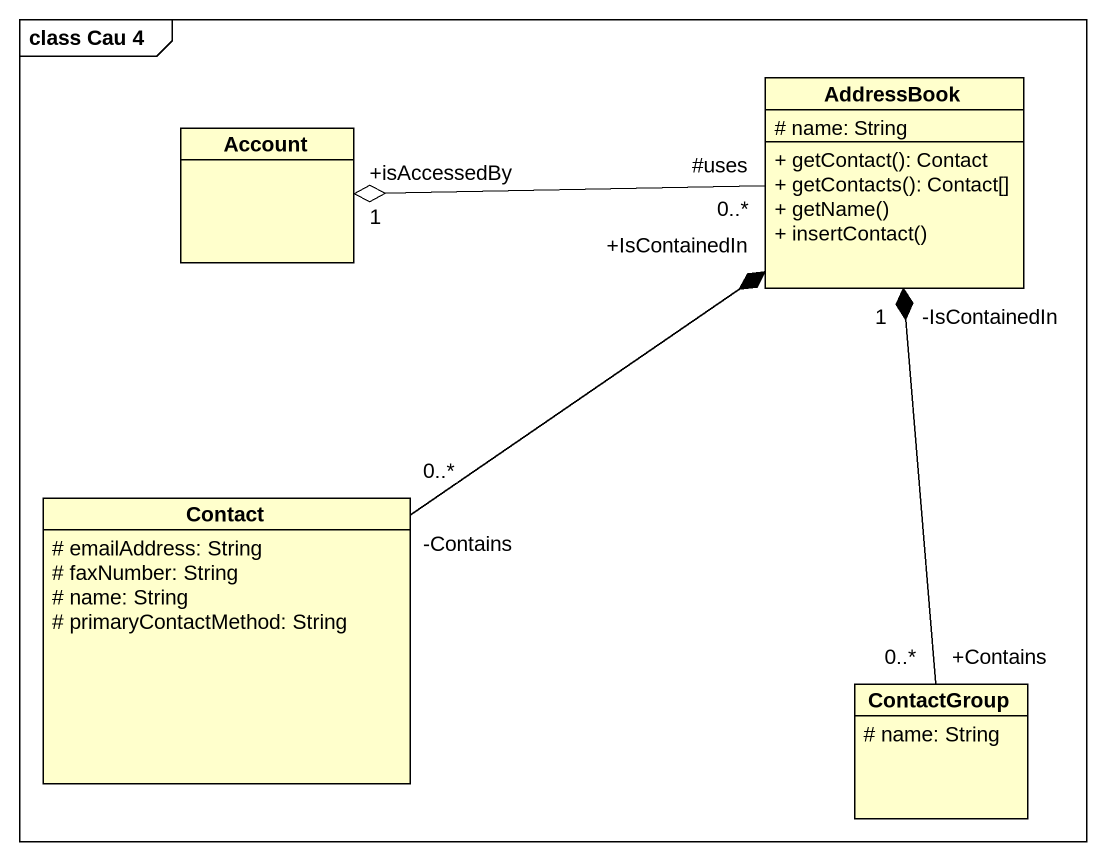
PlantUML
@startuml
mainframe class Cau 4
hide circle
hide empty members
skinparam classAttributeIconSize 0
class AddressBook {
  # name: String
  + getContact(): Contact
  + getContacts(): Contact[]
  + getName()
  + insertContact()
}
class Account
class Contact {
  # emailAddress: String
  # faxNumber: String
  # name: String
  # primaryContactMethod: String
}
class ContactGroup {
  # name: String
}
AddressBook "#uses\n0..*" -left-o "+isAccessedBy\n1" Account
Contact "-Contains\n0..*" -up-* "+IsContainedIn" AddressBook
ContactGroup "+Contains\n0..*" -up-* "-IsContainedIn\n1" AddressBook
@enduml
